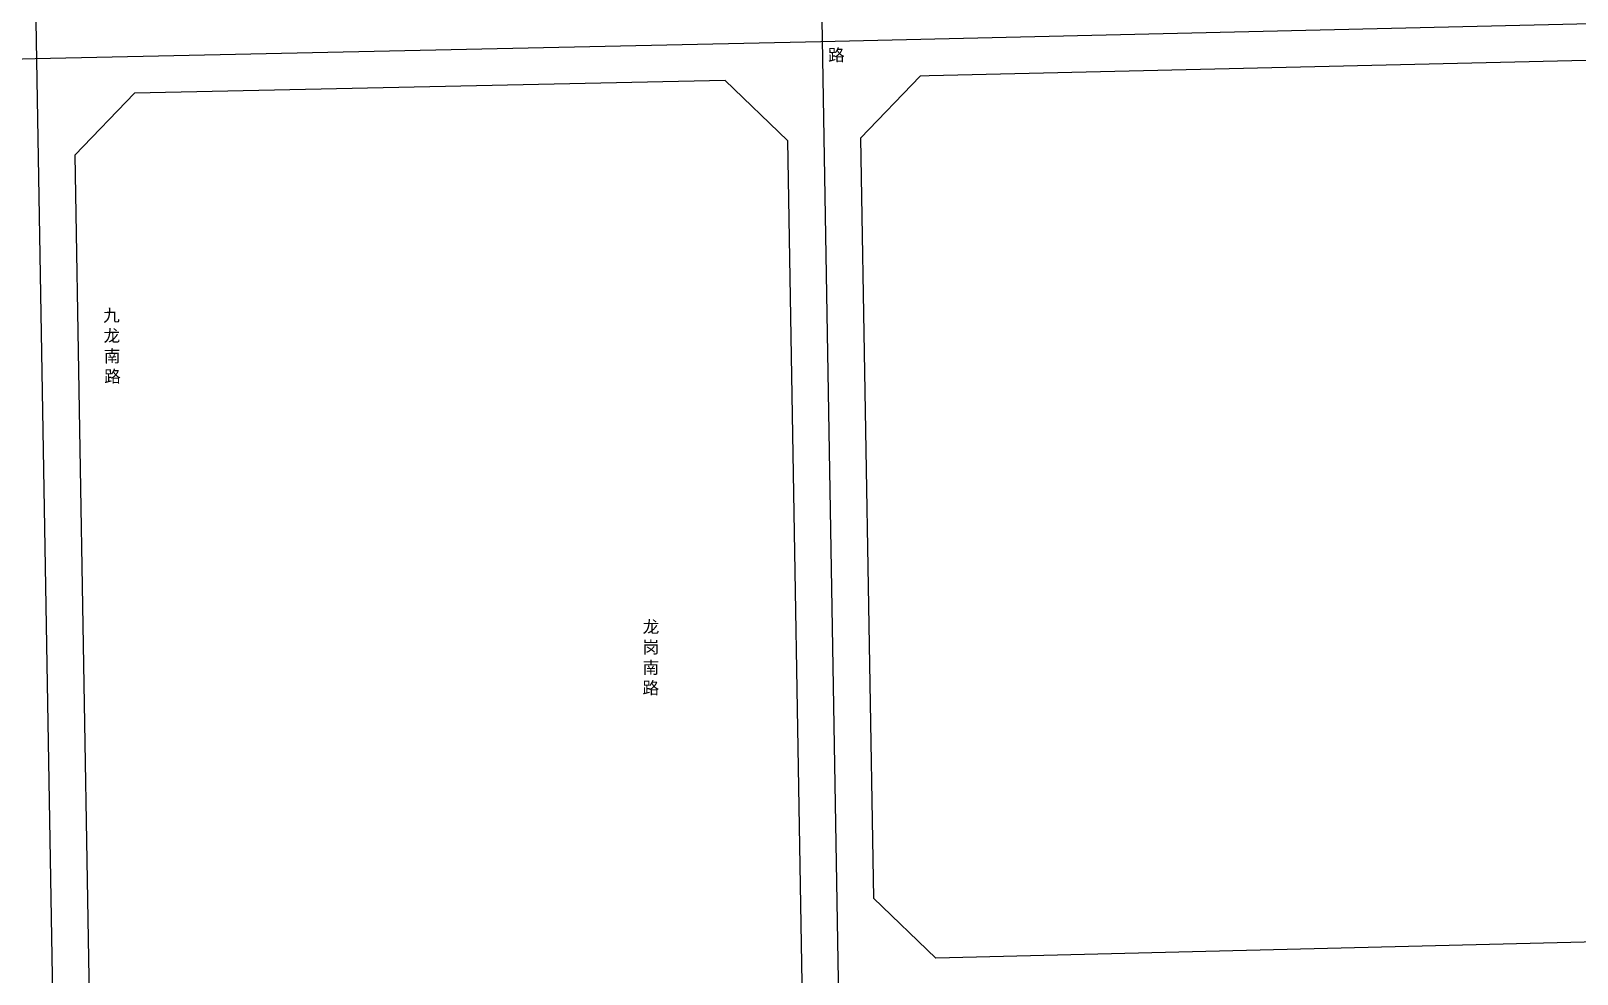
# Model space of a CAD drawing. Extents: x 529262 to 576451, y 2694391 to 2717535.
# Drawn here: x 565463 to 565970, y 2709067 to 2709376 of the extents above; entities that cross this region are included whole.
import ezdxf
from ezdxf.enums import TextEntityAlignment as Align
from ezdxf.xclip import XClip

# ---------------------------------------------------------------- set-up
doc = ezdxf.new("R2010")
doc.units = 0
doc.header["$XCLIPFRAME"] = 0
for name, color, linetype in [('PP-COM', 7, 'Continuous'), ('RD-中线', 40, 'Continuous'), ('RD-红线', 7, 'Continuous'), ('RD-路名', 7, 'Continuous')]:
    doc.layers.add(name, color=color, linetype=linetype)
doc.styles.add('黑体', font='simhei.ttf')

# ---------------------------------------------------------------- blocks, each defined once
blk = doc.blocks.new('A$C19FD0107')
at = {"layer": 'RD-中线', "color": 8, "linetype": 'Continuous', "flags": 128}
for points in [[(-5541.36, 15473.92), (-5526.14, 14579.62)], [(-4572.92, 15005.07), (-4761.23, 14996.67), (-4901.32, 14990.5), (-5275.64, 14981.73)], [(-5275.64, 14981.73), (-5533.27, 14976.16), (-5802.27, 14969.2), (-5924.01, 14966.57)]]:
    blk.add_lwpolyline(points, dxfattribs=at)
for points in [[(-5280.16, 15276.46), (-5279.76, 15252.59, 0.00004), (-5279.76, 15252.5), (-5266.41, 14468.45)], [(-4490.73, 14139.44, 0), (-4490.29, 14139.42)], [(-3818.25, 14086.17, 0), (-3817.74, 14086.17)]]:
    blk.add_lwpolyline(points, format="xyb", dxfattribs=at)
at = {"layer": 'RD-红线', "color": 8, "linetype": 'Continuous', "flags": 128}
for points in [[(-4935.61, 14977.69), (-5240.08, 14970.56), (-5243.08, 14970.49)], [(-5307.03, 14969.05), (-5500.78, 14964.86)], [(-5286.6, 14949.39), (-5281.02, 14621.76)], [(-5262.61, 14950.15), (-5258.37, 14700.97)], [(-5520.35, 14944.52), (-5514.66, 14610.63)]]:
    blk.add_lwpolyline(points, dxfattribs=at)
at = {"layer": 'RD-红线', "color": 8}
for points in [[(-5243.08, 14970.49), (-5262.61, 14950.15, 0.412339)], [(-5500.78, 14964.86), (-5520.35, 14944.52, 0.412868)], [(-5286.6, 14949.39), (-5307.03, 14969.05, 0.415561)], [(-5258.37, 14700.97), (-5237.88, 14681.32, 0.416415)]]:
    blk.add_lwpolyline(points, format="xyb", dxfattribs=at)
blk.add_lwpolyline([(-4932.25, 14688.81), (-5237.88, 14681.32)], dxfattribs=at)

msp = doc.modelspace()

# ---------------------------------------------------------------- block references
at = {"layer": 'PP-COM'}
ref = msp.add_blockref('A$C19FD0107', (570997.993, 2694390.603), dxfattribs=at)
XClip(ref).set_block_clipping_path([(-9366.4383134884, 14428.6043910822), (-3328.4480743363, 17452.7484863754)])

# ---------------------------------------------------------------- texts
at = {"layer": 'RD-路名', "color": 7, "style": '黑体'}
msp.add_text('路', height=4, rotation=1.30936, dxfattribs=at).set_placement((565727.432, 2709368.072), align=Align.MIDDLE)
at = {"layer": 'RD-路名', "color": 7, "char_height": 4, "width": 50.99419, "attachment_point": 1, "style": '黑体'}
for s, insert, rotation in [('九\\P龙\\P南\\P路', (565486.921, 2709284.589), 1.01729), ('龙\\P岗\\P南\\P路', (565663.918, 2709182.541), 359.85477)]:
    msp.add_mtext(s, dxfattribs=dict(at, insert=insert, rotation=rotation))

doc.saveas('drawing.dxf')
